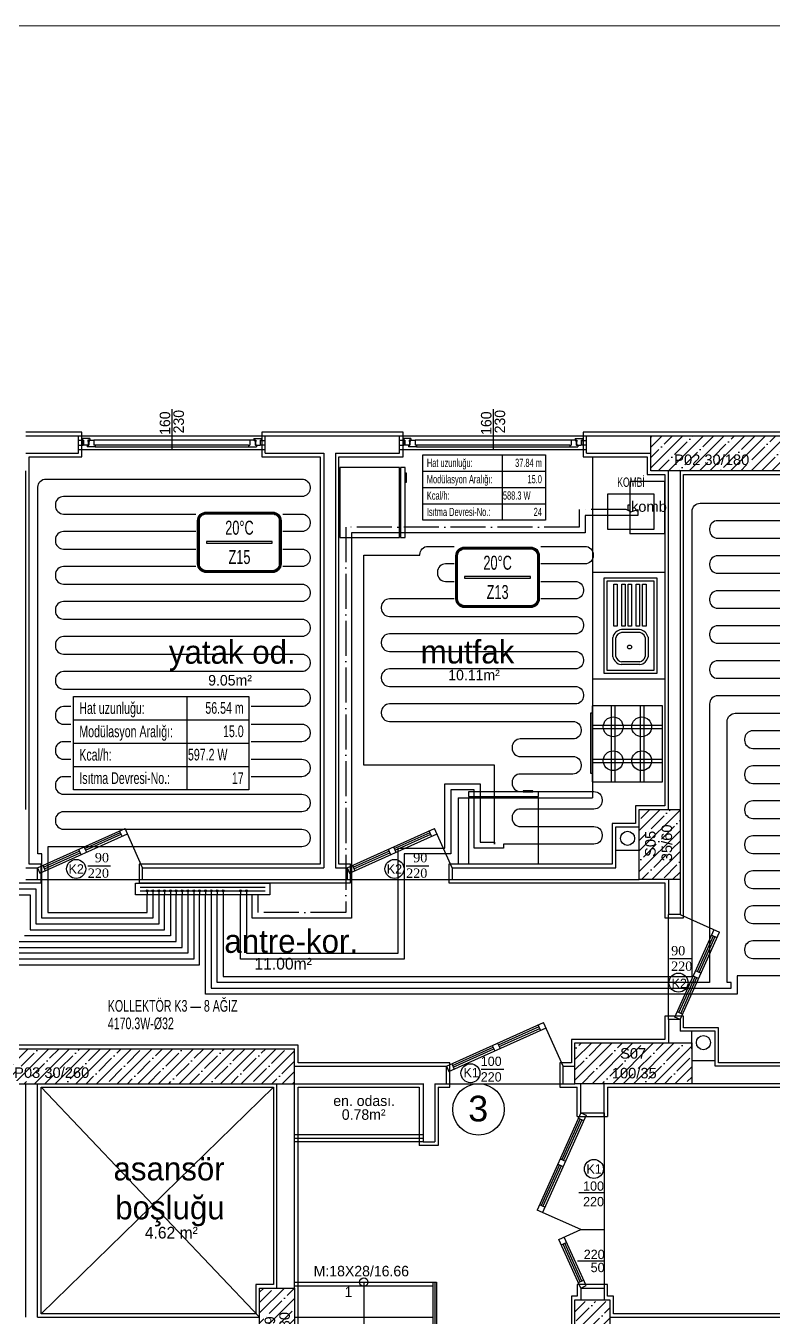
# Model space of a CAD drawing. Header units: centimetres. Extents: x 275281 to 287704, y -444050 to -441150.
# Drawn here: x 275977 to 276617, y -442256 to -441150 of the extents above; entities that cross this region are included whole.
import ezdxf
from ezdxf.enums import TextEntityAlignment as Align

# ---------------------------------------------------------------- set-up
doc = ezdxf.new("R2010")
doc.units = ezdxf.units.CM
doc.linetypes.add('ROTAS_ISITMA_DONUS', pattern=[40, 30, -5, 0, -5])
doc.layers.add('ANTED', color=144, linetype='CONTINUOUS', lineweight=0)
doc.layers.add('ROTAS-ISITMA-PEX', color=1, linetype='Continuous', lineweight=30)
for name, color, linetype in [('MKDU0', 50, 'CONTINUOUS'), ('ROTAS-ISITMA-CAP', 41, 'Continuous'), ('ROTAS-ISITMA-CIHAZ', 2, 'Continuous'), ('ROTAS-ISITMA-DONUS-BORU', 30, 'ROTAS_ISITMA_DONUS'), ('ROTAS-ISITMA-ETIKET', 2, 'Continuous'), ('ROTAS-ISITMA-GIDIS-BORU', 10, 'Continuous'), ('ROTAS-ISITMA-KOLLEKTOR', 1, 'Continuous'), ('ROTAS-ISITMA-MAHAL-ETIKET', 2, 'Continuous')]:
    doc.layers.add(name, color=color, linetype=linetype)
doc.styles.add('arial_1_18', font='arial.ttf', dxfattribs={"height": 0.2})
doc.styles.add('ROTAS-YAZI', font='arial.ttf')
pattern_1 = [(45, (253867.256, -437638.89), (-8.838835, 8.838835), []), (45, (253876.095, -437638.89), (-8.838835, 8.838835), [15.625, -3.125, 0, -3.125])]

# ---------------------------------------------------------------- blocks, each defined once
blk = doc.blocks.new('ROTAS-YI-MAHAL')
at = {"color": 2, "extrusion": (0, 0, -1)}
for points in [[(35.7, -18.4), (35.7, 18.4, 0.414214), (28.2, 25.9), (-28.2, 25.9, 0.414214), (-35.7, 18.4), (-35.7, -18.4, 0.414214), (-28.2, -25.9), (28.2, -25.9, 0.414214)], [(34.2, -18.4), (34.2, 18.4, 0.414214), (28.2, 24.4), (-28.2, 24.4, 0.414214), (-34.2, 18.4), (-34.2, -18.4, 0.414214), (-28.2, -24.4), (28.2, -24.4, 0.414214)]]:
    blk.add_lwpolyline(points, format="xyb", close=True, dxfattribs=at)
at = {"color": 4, "extrusion": (0, 0, -1)}
for points in [[(35.2, -18.4), (35.2, 18.4, 0.414214), (28.2, 25.4), (-28.2, 25.4, 0.414214), (-35.2, 18.4), (-35.2, -18.4, 0.414214), (-28.2, -25.4), (28.2, -25.4, 0.414214)], [(34.7, -18.4), (34.7, 18.4, 0.414214), (28.2, 24.9), (-28.2, 24.9, 0.414214), (-34.7, 18.4), (-34.7, -18.4, 0.414214), (-28.2, -24.9), (28.2, -24.9, 0.414214)]]:
    blk.add_lwpolyline(points, format="xyb", close=True, dxfattribs=at)
at = {"color": 2, "extrusion": (0, 0, -1)}
blk.add_lwpolyline([(28.2, -0.8), (-28.2, -0.8), (-28.2, 0.8), (28.2, 0.8)], close=True, dxfattribs=at)
at = {"color": 4, "style": 'ROTAS-YAZI', "width": 0.65}
blk.add_attdef('DERECE', (-12.1, 6.5), '', height=12, dxfattribs=at)
at = {"color": 2, "style": 'ROTAS-YAZI', "width": 0.65, "flags": 1}
for tag in ['ALAN', 'MAHAL']:
    blk.add_attdef(tag, (0, 0), '', height=5, dxfattribs=at)
at = {"color": 1, "style": 'ROTAS-YAZI', "width": 0.65}
blk.add_attdef('NO', (-9.3, -18.6), '', height=12, dxfattribs=at)
blk = doc.blocks.new('ROTAS-YI-ETIKET')
at = {"color": 2}
for p, q in [((96.9, 0), (96.9, -80)), ((0, -20), (150, -20)), ((0, -40), (150, -40)), ((0, -60), (150, -60))]:
    blk.add_line(p, q, dxfattribs=at)
at = {"color": 2, "extrusion": (0, 0, -1)}
blk.add_lwpolyline([(-150, 0), (-150, -80), (0, -80), (0, 0)], close=True, dxfattribs=at)
at = {"color": 2, "style": 'ROTAS-YAZI', "width": 0.65}
for s, p in [('Hat uzunluğu:', (5, -10)), ('Modülasyon Aralığı:', (5, -30)), ('Kcal/h:', (5, -50)), ('Isıtma Devresi-No.:', (5, -70))]:
    blk.add_text(s, height=10, dxfattribs=at).set_placement(p, align=Align.MIDDLE_LEFT)
at = {"color": 2, "style": 'ROTAS-YAZI', "width": 0.65, "flags": 1}
for tag in ['ALAN', 'NO', 'DERECE', 'BORU', 'MAHAL']:
    blk.add_attdef(tag, (0, 0), '', height=5, dxfattribs=at)
at = {"color": 2, "style": 'ROTAS-YAZI', "width": 0.65}
for tag, p in [('UZ', (145.7, -14.9)), ('AR', (145.7, -34.9)), ('NO1', (145.7, -75))]:
    blk.add_attdef(tag, text='', height=10, dxfattribs=at).set_placement(p, align=Align.RIGHT)
blk.add_attdef('YER', (98, -54.9), '', height=10, dxfattribs=at)

msp = doc.modelspace()

# ---------------------------------------------------------------- hatches: boundary and pattern name
at = {"layer": 'MKDU0', "ltscale": 0.03}
h = msp.add_hatch(dxfattribs=at)
h.set_pattern_fill('ANSI35', color=8, scale=50, style=0)
h.set_pattern_definition(pattern_1)
h.paths.add_polyline_path([(276692.1, -441500.8), (276512.1, -441500.8), (276512.1, -441530.8), (276692.1, -441530.8)])
h.paths.add_polyline_path([(276529.8, -441528.3), (276598.8, -441528.3), (276598.8, -441514.3), (276529.8, -441514.3)], flags=24)
h = msp.add_hatch(dxfattribs=at)
h.set_pattern_fill('ANSI35', color=8, scale=50, style=0)
h.set_pattern_definition(pattern_1)
h.paths.add_polyline_path([(276537.1, -441820.8), (276502.1, -441820.8), (276502.1, -441880.8), (276537.1, -441880.8)])
h.paths.add_polyline_path([(276532.8, -441867.5), (276532.8, -441831.4), (276518.8, -441831.4), (276518.8, -441867.5)], flags=24)
h.paths.add_polyline_path([(276518.7, -441863.8), (276518.7, -441836.8), (276504.7, -441836.8), (276504.7, -441863.8)], flags=24)
h = msp.add_hatch(dxfattribs=at)
h.set_pattern_fill('ANSI35', color=8, scale=50, style=0)
h.set_pattern_definition(pattern_1)
h.paths.add_polyline_path([(276547.1, -442020.8), (276447.1, -442020.8), (276447.1, -442055.8), (276547.1, -442055.8)])
h.paths.add_polyline_path([(276476.4, -442053.7), (276519.5, -442053.7), (276519.5, -442039.7), (276476.4, -442039.7)], flags=24)
h.paths.add_polyline_path([(276483.4, -442036.8), (276510.5, -442036.8), (276510.5, -442022.9), (276483.4, -442022.9)], flags=24)
h = msp.add_hatch(dxfattribs=at)
h.set_pattern_fill('ANSI35', color=8, scale=50, style=0)
h.set_pattern_definition(pattern_1)
h.paths.add_polyline_path([(276207.1, -442025.8), (275947.1, -442025.8), (275947.1, -442055.8), (276207.1, -442055.8)])
h.paths.add_polyline_path([(275964.8, -442053.3), (276033.8, -442053.3), (276033.8, -442039.3), (275964.8, -442039.3)], flags=24)
h = msp.add_hatch(dxfattribs=at)
h.set_pattern_fill('ANSI35', color=8, scale=50, style=0)
h.set_pattern_definition(pattern_1)
h.paths.add_polyline_path([(276207.1, -442230.8), (276177.1, -442230.8), (276177.1, -442310.8), (276207.1, -442310.8)])
h.paths.add_polyline_path([(276205.6, -442285.1), (276205.6, -442249), (276191.6, -442249), (276191.6, -442285.1)], flags=24)
h.paths.add_polyline_path([(276192.9, -442279.7), (276192.9, -442252.7), (276179, -442252.7), (276179, -442279.7)], flags=24)
h = msp.add_hatch(dxfattribs=at)
h.set_pattern_fill('ANSI35', color=8, scale=50, style=0)
h.set_pattern_definition([(45, (253867.256, -437660.543), (-8.838835, 8.838835), []), (45, (253876.095, -437660.543), (-8.838835, 8.838835), [15.625, -3.125, 0, -3.125])])
h.paths.add_polyline_path([(276477.1, -442242.4), (276447.1, -442242.4), (276447.1, -442322.4), (276477.1, -442322.4)])
h.paths.add_polyline_path([(276475.6, -442296.8), (276475.6, -442260.7), (276461.6, -442260.7), (276461.6, -442296.8)], flags=24)
h.paths.add_polyline_path([(276462.9, -442291.4), (276462.9, -442264.4), (276449, -442264.4), (276449, -442291.4)], flags=24)

# ---------------------------------------------------------------- linework, layer by layer
at = {"layer": 'ANTED'}
msp.add_line((275280.8, -441149.6), (281418.1, -441149.6), dxfattribs=at)
at = {"layer": 'MKDU0', "color": 8, "ltscale": 0.03}
for p, q in [((276102.1, -441477.9), (276102.1, -441512.6)), ((276377.1, -441477.9), (276377.1, -441512.6)), ((276025.1, -441497.8), (275977.1, -441497.8)), ((275977.1, -441500.8), (276022.1, -441500.8)), ((276022.1, -441515.8), (276022.1, -441500.8)), ((276022.1, -441515.8), (276022.1, -441500.8)), ((276022.1, -441500.8), (276182.1, -441500.8)), ((276025.1, -441518.8), (276025.1, -441497.8)), ((276300.1, -441497.8), (276179.1, -441497.8)), ((276179.1, -441497.8), (276179.1, -441518.8)), ((276182.1, -441500.8), (276297.1, -441500.8)), ((276182.1, -441515.8), (276182.1, -441500.8)), ((276297.1, -441515.8), (276297.1, -441500.8)), ((276297.1, -441515.8), (276297.1, -441500.8)), ((276297.1, -441500.8), (276457.1, -441500.8)), ((276300.1, -441518.8), (276300.1, -441497.8)), ((276512.1, -441497.8), (276454.1, -441497.8)), ((276454.1, -441497.8), (276454.1, -441518.8)), ((276457.1, -441500.8), (276512.1, -441500.8)), ((276457.1, -441515.8), (276457.1, -441500.8)), ((276457.1, -441515.8), (276457.1, -441500.8)), ((276692.1, -441497.8), (276512.1, -441497.8)), ((276026.1, -441504.8), (276022.1, -441504.8)), ((276022.1, -441508.8), (276026.1, -441508.8)), ((276022.1, -441512.6), (276182.1, -441512.6)), ((276025.4, -441503.2), (276025.4, -441504.6)), ((276031.8, -441503.2), (276025.4, -441503.2)), ((276026.6, -441504.6), (276025.4, -441504.6)), ((276026.1, -441508.8), (276026.1, -441504.8)), ((276026.6, -441504.6), (276026.6, -441508.8)), ((276030.6, -441508.8), (276026.6, -441508.8)), ((276029.7, -441508.8), (276030.9, -441508.8)), ((276029.7, -441508.8), (276029.7, -441510.2)), ((276036.5, -441510.2), (276029.7, -441510.2)), ((276030.3, -441504.6), (276030.3, -441505.6)), ((276031.8, -441504.6), (276030.3, -441504.6)), ((276030.6, -441505.6), (276030.3, -441505.6)), ((276030.6, -441505.6), (276030.6, -441508.8)), ((276030.9, -441504.6), (276035.3, -441504.6)), ((276030.9, -441504.6), (276030.9, -441505.1)), ((276031.2, -441505.1), (276030.9, -441505.1)), ((276031.2, -441505.6), (276030.9, -441505.6)), ((276030.9, -441505.6), (276030.9, -441508.8)), ((276031.2, -441505.1), (276031.2, -441505.6)), ((276031.8, -441503.2), (276031.8, -441504.6)), ((276168.9, -441504.6), (276035.3, -441504.6)), ((276035.3, -441504.6), (276035.3, -441508.8)), ((276036.5, -441508.8), (276035.3, -441508.8)), ((276167.7, -441508.8), (276036.5, -441508.8)), ((276036.5, -441508.8), (276036.5, -441510.2)), ((276036.5, -441510.2), (276167.7, -441510.2)), ((276167.7, -441508.8), (276167.7, -441510.2)), ((276167.7, -441508.8), (276168.9, -441508.8)), ((276167.7, -441510.2), (276174.5, -441510.2)), ((276173.3, -441504.6), (276168.9, -441504.6)), ((276168.9, -441504.6), (276168.9, -441508.8)), ((276172.4, -441503.2), (276172.4, -441504.6)), ((276172.4, -441503.2), (276178.8, -441503.2)), ((276172.4, -441504.6), (276173.9, -441504.6)), ((276173, -441505.1), (276173.3, -441505.1)), ((276173, -441505.1), (276173, -441505.6)), ((276173, -441505.6), (276173.3, -441505.6)), ((276173.3, -441504.6), (276173.3, -441505.1)), ((276173.3, -441505.6), (276173.3, -441508.8)), ((276174.5, -441508.8), (276173.3, -441508.8)), ((276173.6, -441505.6), (276173.6, -441508.8)), ((276173.6, -441505.6), (276173.9, -441505.6)), ((276173.6, -441508.8), (276177.6, -441508.8)), ((276173.9, -441504.6), (276173.9, -441505.6)), ((276174.5, -441508.8), (276174.5, -441510.2)), ((276177.6, -441504.6), (276177.6, -441508.8)), ((276177.6, -441504.6), (276178.8, -441504.6)), ((276178.1, -441504.8), (276182.1, -441504.8)), ((276178.1, -441508.8), (276178.1, -441504.8)), ((276182.1, -441508.8), (276178.1, -441508.8)), ((276178.8, -441503.2), (276178.8, -441504.6)), ((276301.1, -441504.8), (276297.1, -441504.8)), ((276297.1, -441508.8), (276301.1, -441508.8)), ((276297.1, -441512.6), (276457.1, -441512.6)), ((276300.4, -441503.2), (276300.4, -441504.6)), ((276306.8, -441503.2), (276300.4, -441503.2)), ((276301.6, -441504.6), (276300.4, -441504.6)), ((276301.1, -441508.8), (276301.1, -441504.8)), ((276301.6, -441504.6), (276301.6, -441508.8)), ((276305.6, -441508.8), (276301.6, -441508.8)), ((276304.7, -441508.8), (276305.9, -441508.8)), ((276304.7, -441508.8), (276304.7, -441510.2)), ((276311.5, -441510.2), (276304.7, -441510.2)), ((276305.3, -441504.6), (276305.3, -441505.6)), ((276306.8, -441504.6), (276305.3, -441504.6)), ((276305.6, -441505.6), (276305.3, -441505.6)), ((276305.6, -441505.6), (276305.6, -441508.8)), ((276305.9, -441504.6), (276310.3, -441504.6)), ((276305.9, -441504.6), (276305.9, -441505.1)), ((276306.2, -441505.1), (276305.9, -441505.1)), ((276306.2, -441505.6), (276305.9, -441505.6)), ((276305.9, -441505.6), (276305.9, -441508.8)), ((276306.2, -441505.1), (276306.2, -441505.6)), ((276306.8, -441503.2), (276306.8, -441504.6)), ((276443.9, -441504.6), (276310.3, -441504.6)), ((276310.3, -441504.6), (276310.3, -441508.8)), ((276311.5, -441508.8), (276310.3, -441508.8)), ((276442.7, -441508.8), (276311.5, -441508.8)), ((276311.5, -441508.8), (276311.5, -441510.2)), ((276311.5, -441510.2), (276442.7, -441510.2)), ((276442.7, -441508.8), (276442.7, -441510.2)), ((276442.7, -441508.8), (276443.9, -441508.8)), ((276442.7, -441510.2), (276449.5, -441510.2)), ((276448.3, -441504.6), (276443.9, -441504.6)), ((276443.9, -441504.6), (276443.9, -441508.8)), ((276447.4, -441503.2), (276447.4, -441504.6)), ((276447.4, -441503.2), (276453.8, -441503.2)), ((276447.4, -441504.6), (276448.9, -441504.6)), ((276448, -441505.1), (276448.3, -441505.1)), ((276448, -441505.1), (276448, -441505.6)), ((276448, -441505.6), (276448.3, -441505.6)), ((276448.3, -441504.6), (276448.3, -441505.1)), ((276448.3, -441505.6), (276448.3, -441508.8)), ((276449.5, -441508.8), (276448.3, -441508.8)), ((276448.6, -441505.6), (276448.6, -441508.8)), ((276448.6, -441505.6), (276448.9, -441505.6)), ((276448.6, -441508.8), (276452.6, -441508.8)), ((276448.9, -441504.6), (276448.9, -441505.6)), ((276449.5, -441508.8), (276449.5, -441510.2)), ((276452.6, -441504.6), (276452.6, -441508.8)), ((276452.6, -441504.6), (276453.8, -441504.6)), ((276453.1, -441504.8), (276457.1, -441504.8)), ((276453.1, -441508.8), (276453.1, -441504.8)), ((276457.1, -441508.8), (276453.1, -441508.8)), ((276453.8, -441503.2), (276453.8, -441504.6)), ((275977.1, -441515.8), (276022.1, -441515.8)), ((275980.1, -441518.8), (276025.1, -441518.8)), ((275980.1, -441533.8), (275980.1, -441518.8)), ((276179.1, -441518.8), (276229.1, -441518.8)), ((276182.1, -441515.8), (276232.1, -441515.8)), ((276229.1, -441518.8), (276229.1, -441867.8)), ((276232.1, -441515.8), (276232.1, -441870.8)), ((276242.1, -441515.8), (276242.1, -441870.8)), ((276242.1, -441515.8), (276297.1, -441515.8)), ((276245.1, -441867.8), (276245.1, -441518.8)), ((276245.1, -441518.8), (276300.1, -441518.8)), ((276454.1, -441518.8), (276509.1, -441518.8)), ((276457.1, -441515.8), (276512.1, -441515.8)), ((276462.1, -441518.8), (276462.1, -441810.8)), ((276509.1, -441518.8), (276509.1, -441533.8)), ((275977.1, -441820.8), (275977.1, -441530.8)), ((275980.1, -441822.8), (275980.1, -441533.8)), ((276296.9, -441527.8), (276245.8, -441527.8)), ((276245.8, -441527.8), (276245.8, -441587.8)), ((276296.9, -441587.8), (276296.9, -441527.8)), ((276296.9, -441532.8), (276297.9, -441532.8)), ((276297.9, -441527.8), (276297.9, -441587.8)), ((276301.8, -441527.8), (276297.9, -441527.8)), ((276301.8, -441587.8), (276301.8, -441527.8)), ((276301.8, -441532.5), (276302.8, -441532.5)), ((276301.8, -441540.9), (276301.8, -441532.5)), ((276302.8, -441532.5), (276302.8, -441540.9)), ((276509.1, -441533.8), (276514.1, -441533.8)), ((276514.1, -441533.8), (276524.1, -441533.8)), ((276527.1, -441530.8), (276517.1, -441530.8)), ((276524.1, -441533.8), (276524.1, -441817.8)), ((276527.1, -441820.8), (276527.1, -441530.8)), ((276537.1, -441530.8), (276537.1, -441820.8)), ((276540.1, -441820.8), (276540.1, -441533.8)), ((276540.1, -441533.8), (276695.1, -441533.8)), ((276302.8, -441540.9), (276301.8, -441540.9)), ((276494.1, -441539.8), (276494.1, -441584.8)), ((276524.1, -441539.8), (276494.1, -441539.8)), ((276524.1, -441584.8), (276524.1, -441539.8)), ((276492.8, -441564.8), (276492.8, -441559.9)), ((276492.8, -441559.9), (276494.1, -441559.9)), ((276494.1, -441564.8), (276492.8, -441564.8)), ((276245.8, -441587.8), (276296.9, -441587.8)), ((276296.9, -441582.8), (276297.9, -441582.8)), ((276297.9, -441587.8), (276301.8, -441587.8)), ((276524.1, -441584.8), (276494.1, -441584.8)), ((276462.1, -441617.5), (276524.1, -441617.5)), ((276472.2, -441704.3), (276472.2, -441622.5)), ((276472.2, -441622.5), (276517.2, -441622.5)), ((276517.2, -441622.5), (276517.2, -441704.3)), ((276474.7, -441701.8), (276474.7, -441625)), ((276474.7, -441625), (276514.7, -441625)), ((276480.4, -441663.8), (276480.4, -441627.8)), ((276480.4, -441627.8), (276483.4, -441627.8)), ((276483.4, -441627.8), (276483.4, -441663.8)), ((276487.2, -441663.8), (276487.2, -441627.8)), ((276487.2, -441627.8), (276490.2, -441627.8)), ((276490.2, -441627.8), (276490.2, -441663.8)), ((276492.7, -441663.8), (276492.7, -441627.8)), ((276492.7, -441627.8), (276495.7, -441627.8)), ((276495.7, -441627.8), (276495.7, -441663.8)), ((276499.5, -441663.8), (276499.5, -441627.8)), ((276499.5, -441627.8), (276502.5, -441627.8)), ((276502.5, -441627.8), (276502.5, -441663.8)), ((276505, -441663.8), (276505, -441627.8)), ((276505, -441627.8), (276508, -441627.8)), ((276508, -441627.8), (276508, -441663.8)), ((276514.7, -441625), (276514.7, -441701.8)), ((276483.4, -441663.8), (276480.4, -441663.8)), ((276502.4, -441666.8), (276487, -441666.8)), ((276490.2, -441663.8), (276487.2, -441663.8)), ((276495.7, -441663.8), (276492.7, -441663.8)), ((276502.5, -441663.8), (276499.5, -441663.8)), ((276508, -441663.8), (276505, -441663.8)), ((276479.7, -441690), (276479.7, -441673.6)), ((276482.2, -441689.7), (276482.2, -441673.9)), ((276500.7, -441669.3), (276487, -441669.3)), ((276507.2, -441673.7), (276507.2, -441689.9)), ((276509.7, -441673.4), (276509.7, -441690.2)), ((276514.7, -441701.8), (276474.7, -441701.8)), ((276502.8, -441696.8), (276486.6, -441696.8)), ((276502.6, -441694.3), (276486.9, -441694.3)), ((276524.1, -441709.3), (276462.1, -441709.3)), ((276517.2, -441704.3), (276472.2, -441704.3)), ((276522.1, -441732.1), (276462.1, -441732.1)), ((276462.1, -441797.1), (276462.1, -441732.1)), ((276478.2, -441732.1), (276478.2, -441797.1)), ((276481.2, -441732.1), (276481.2, -441797.1)), ((276503, -441732.1), (276503, -441797.1)), ((276506, -441732.1), (276506, -441797.1)), ((276522.1, -441797.1), (276522.1, -441732.1)), ((276460.8, -441738.2), (276462.1, -441738.2)), ((276460.8, -441780), (276460.8, -441738.2)), ((276462.1, -441748.6), (276522.1, -441748.6)), ((276462.1, -441751.6), (276522.1, -441751.6)), ((276462.1, -441777.7), (276522.1, -441777.7)), ((276460.8, -441790), (276460.8, -441780)), ((276462.1, -441790), (276460.8, -441790)), ((276462.1, -441780.7), (276522.1, -441780.7)), ((276462.1, -441797.1), (276522.1, -441797.1)), ((276347.1, -441810.8), (276462.1, -441810.8)), ((276347.1, -441810.8), (276347.1, -441867.8)), ((276415.9, -441805.9), (276355.9, -441805.9)), ((276355.9, -441805.9), (276355.9, -441809.8)), ((276355.9, -441809.8), (276415.9, -441809.8)), ((276415.9, -441810.8), (276355.9, -441810.8)), ((276355.9, -441810.8), (276355.9, -441866.9)), ((276360.9, -441810.8), (276360.9, -441809.8)), ((276411.2, -441804.8), (276402.9, -441804.8)), ((276402.9, -441804.8), (276402.9, -441805.9)), ((276402.9, -441805.9), (276411.2, -441805.9)), ((276410.9, -441810.8), (276410.9, -441809.8)), ((276411.2, -441805.9), (276411.2, -441804.8)), ((276415.9, -441809.8), (276415.9, -441805.9)), ((276415.9, -441866.9), (276415.9, -441810.8)), ((275980.1, -441867.8), (275980.1, -441822.8)), ((276524.1, -441817.8), (276499.1, -441817.8)), ((276499.1, -441817.8), (276499.1, -441832.8)), ((276540.1, -441880.8), (276540.1, -441820.8)), ((276499.1, -441832.8), (276479.1, -441832.8)), ((276479.1, -441832.8), (276479.1, -441835.8)), ((275987.1, -441870.8), (276062, -441837.1)), ((275989.2, -441875.3), (276064.1, -441841.7)), ((276027.5, -441854.4), (276058.1, -441840.7)), ((276028.2, -441855.8), (276058.8, -441842.1)), ((276059.5, -441843.7), (276057.4, -441839.2)), ((276077.1, -441870.8), (276062, -441837.1)), ((276252.1, -441870.8), (276327, -441837.1)), ((276254.2, -441875.3), (276329.1, -441841.7)), ((276292.5, -441854.4), (276323.1, -441840.7)), ((276293.2, -441855.8), (276323.8, -441842.1)), ((276324.5, -441843.7), (276322.4, -441839.2)), ((276342.1, -441870.8), (276327, -441837.1)), ((276479.1, -441835.8), (276479.1, -441867.8)), ((276482.1, -441870.8), (276482.1, -441835.8)), ((276482.1, -441835.8), (276502.1, -441835.8)), ((276482.1, -441835.8), (276502.1, -441835.8)), ((276482.1, -441835.8), (276502.1, -441835.8)), ((276482.1, -441835.8), (276502.1, -441835.8)), ((276482.1, -441835.8), (276502.1, -441835.8)), ((275992.3, -441870.2), (276022.9, -441856.5)), ((276022.3, -441855), (276024.3, -441859.5)), ((276026.8, -441852.9), (276028.9, -441857.5)), ((276257.3, -441870.2), (276287.9, -441856.5)), ((276287.3, -441855), (276289.3, -441859.5)), ((276291.8, -441852.9), (276293.9, -441857.5)), ((276482.1, -441855.8), (276502.1, -441855.8)), ((275993, -441871.6), (276023.6, -441857.9)), ((276258, -441871.6), (276288.6, -441857.9)), ((275977.1, -441870.8), (275987.1, -441870.8)), ((275990.1, -441867.8), (275980.1, -441867.8)), ((275987.1, -441880.8), (275987.1, -441870.8)), ((275987.1, -441870.8), (275989.2, -441875.3)), ((275990.1, -441883.8), (275990.1, -441867.8)), ((275991.7, -441868.7), (275993.7, -441873.3)), ((276030.3, -441869.2), (276049.6, -441869.2)), ((276229.1, -441867.8), (276074.1, -441867.8)), ((276074.1, -441867.8), (276074.1, -441883.8)), ((276077.1, -441870.8), (276232.1, -441870.8)), ((276077.1, -441880.8), (276077.1, -441870.8)), ((276242.1, -441870.8), (276252.1, -441870.8)), ((276255.1, -441867.8), (276245.1, -441867.8)), ((276252.1, -441870.8), (276252.1, -441880.8)), ((276252.1, -441870.8), (276254.2, -441875.3)), ((276255.1, -441883.8), (276255.1, -441867.8)), ((276256.7, -441868.7), (276258.7, -441873.3)), ((276302.8, -441869.2), (276322.1, -441869.2)), ((276479.1, -441867.8), (276339.1, -441867.8)), ((276339.1, -441867.8), (276339.1, -441883.8)), ((276342.1, -441870.8), (276482.1, -441870.8)), ((276342.1, -441870.8), (276342.1, -441880.8)), ((275929.1, -441883.8), (275990.1, -441883.8)), ((275977.1, -441880.8), (275987.1, -441880.8)), ((275987.1, -441880.8), (276077.1, -441880.8)), ((276074.1, -441883.8), (276255.1, -441883.8)), ((276077.1, -441880.8), (276252.1, -441880.8)), ((276252.1, -441880.8), (276342.1, -441880.8)), ((276339.1, -441883.8), (276499.1, -441883.8)), ((276342.1, -441880.8), (276502.1, -441880.8)), ((276499.1, -441883.8), (276524.1, -441883.8)), ((276524.1, -441883.8), (276524.1, -441913.8)), ((276527.1, -441880.8), (276527.1, -441910.8)), ((276537.1, -441880.8), (276537.1, -441910.8)), ((276540.1, -441913.8), (276540.1, -441880.8)), ((276537.1, -441910.8), (276527.1, -441910.8)), ((276527.1, -442000.8), (276527.1, -441910.8)), ((276537.1, -441910.8), (276570.8, -441925.9)), ((276524.1, -441913.8), (276540.1, -441913.8)), ((276532.6, -441998.7), (276566.2, -441923.8)), ((276537.1, -442000.8), (276570.8, -441925.9)), ((276552, -441959.7), (276565.8, -441929.1)), ((276553.5, -441960.4), (276567.2, -441929.8)), ((276564.2, -441928.4), (276568.7, -441930.4)), ((276547.3, -441948.9), (276528, -441948.9)), ((276536.2, -441994.9), (276550, -441964.3)), ((276537.7, -441995.5), (276551.4, -441964.9)), ((276552.9, -441965.6), (276548.4, -441963.6)), ((276555, -441961), (276550.4, -441959)), ((276540.1, -441997.8), (276524.1, -441997.8)), ((276524.1, -441997.8), (276524.1, -442017.8)), ((276537.1, -442000.8), (276532.6, -441998.7)), ((276539.2, -441996.2), (276534.6, -441994.2)), ((276540.1, -442007.8), (276540.1, -441997.8)), ((276337.1, -442040.8), (276420.3, -442003.4)), ((276339.2, -442045.3), (276422.4, -442007.9)), ((276381.7, -442022.5), (276416.4, -442006.9)), ((276382.3, -442024), (276417.1, -442008.4)), ((276417.8, -442010), (276415.8, -442005.4)), ((276437.1, -442040.8), (276420.3, -442003.4)), ((276527.1, -442000.8), (276527.1, -442020.8)), ((276537.1, -442000.8), (276527.1, -442000.8)), ((276537.1, -442000.8), (276537.1, -442010.8)), ((276567.1, -442010.8), (276537.1, -442010.8)), ((276570.1, -442007.8), (276540.1, -442007.8)), ((276547.1, -442025.8), (276547.1, -442010.8)), ((276567.1, -442040.8), (276567.1, -442010.8)), ((276567.1, -442035.8), (276567.1, -442010.8)), ((276567.1, -442035.8), (276567.1, -442010.8)), ((276570.1, -442037.8), (276570.1, -442007.8)), ((276381, -442021), (276383.1, -442025.6)), ((276524.1, -442017.8), (276444.1, -442017.8)), ((276444.1, -442017.8), (276444.1, -442037.8)), ((276010.1, -442022.8), (275965.1, -442022.8)), ((276174.1, -442022.8), (276010.1, -442022.8)), ((276210.1, -442022.8), (276174.1, -442022.8)), ((276210.1, -442037.8), (276210.1, -442022.8)), ((276342.3, -442040.2), (276377.1, -442024.6)), ((276343, -442041.6), (276377.8, -442026)), ((276376.4, -442023.1), (276378.5, -442027.7)), ((276207.1, -442040.8), (276337.1, -442040.8)), ((276340.1, -442037.8), (276210.1, -442037.8)), ((276337.1, -442055.8), (276337.1, -442040.8)), ((276337.1, -442040.8), (276339.2, -442045.3)), ((276340.1, -442058.8), (276340.1, -442037.8)), ((276341.7, -442038.7), (276343.7, -442043.3)), ((276386.2, -442043.6), (276366.8, -442043.6)), ((276444.1, -442037.8), (276434.1, -442037.8)), ((276434.1, -442037.8), (276434.1, -442058.8)), ((276437.1, -442040.8), (276447.1, -442040.8)), ((276437.1, -442055.8), (276437.1, -442040.8)), ((276547.1, -442035.8), (276567.1, -442035.8)), ((276877.1, -442040.8), (276567.1, -442040.8)), ((276874.1, -442037.8), (276570.1, -442037.8)), ((275977.1, -442255.8), (275977.1, -442055.8)), ((275987.1, -442255.8), (275987.1, -442055.8)), ((276192.1, -442230.8), (276192.1, -442055.8)), ((276207.1, -442055.8), (276317.1, -442055.8)), ((276207.1, -442230.8), (276207.1, -442055.8)), ((276317.1, -442055.7), (276317.1, -442105.7)), ((276327.1, -442055.8), (276337.1, -442055.8)), ((276327.1, -442055.8), (276327.1, -442105.7)), ((276337.1, -442055.8), (276437.1, -442055.8)), ((276437.1, -442055.8), (276447.1, -442055.8)), ((276452.1, -442080.8), (276452.1, -442055.8)), ((276472.1, -442083.8), (276472.1, -442055.8)), ((276877.1, -442055.8), (276547.1, -442055.8)), ((275990.1, -442252.8), (275990.1, -442058.8)), ((275990.1, -442058.8), (276007.1, -442058.8)), ((275990.1, -442058.8), (276177.1, -442255.8)), ((275990.1, -442252.8), (276189.1, -442058.8)), ((276007.1, -442058.8), (276177.1, -442058.8)), ((276177.1, -442058.8), (276189.1, -442058.8)), ((276189.1, -442058.8), (276189.1, -442227.8)), ((276210.1, -442230.8), (276210.1, -442058.8)), ((276210.1, -442058.8), (276313.9, -442058.8)), ((276313.9, -442058.7), (276313.9, -442108.7)), ((276330.1, -442058.8), (276340.1, -442058.8)), ((276330.1, -442058.8), (276330.1, -442108.7)), ((276434.1, -442058.8), (276449.1, -442058.8)), ((276449.1, -442083.8), (276449.1, -442058.8)), ((276475.1, -442058.8), (276547.1, -442058.8)), ((276475.1, -442058.8), (276475.1, -442083.8)), ((276547.1, -442058.8), (277130.1, -442058.8)), ((276452.1, -442080.8), (276414.7, -442164)), ((276456.7, -442082.8), (276419.3, -442166)), ((276451.6, -442086), (276435.9, -442120.8)), ((276453, -442086.6), (276437.4, -442121.4)), ((276449.1, -442083.8), (276475.1, -442083.8)), ((276450.1, -442085.3), (276454.6, -442087.4)), ((276452.1, -442080.8), (276456.7, -442082.8)), ((276452.1, -442080.8), (276472.1, -442080.8)), ((276472.1, -442080.8), (276472.1, -442180.8)), ((276472.1, -442080.8), (276472.1, -442230.8)), ((276317.1, -442099.7), (276207.1, -442099.7)), ((276317.1, -442102.7), (276207.1, -442102.7)), ((276317.1, -442105.7), (276207.1, -442105.7)), ((276330.1, -442108.7), (276313.9, -442108.7)), ((276317.1, -442105.7), (276327.1, -442105.7)), ((276434.5, -442120.1), (276439, -442122.1)), ((276433.9, -442125.3), (276418.3, -442160.1)), ((276435.3, -442126), (276419.7, -442160.7)), ((276432.4, -442124.6), (276437, -442126.7)), ((276450.6, -442149), (276472.6, -442149)), ((276452.1, -442180.8), (276414.7, -442164)), ((276421.3, -442161.5), (276416.8, -442159.4)), ((276433.4, -442189.2), (276452.1, -442180.8)), ((276456.7, -442228.7), (276438, -442187.1)), ((276452.1, -442180.8), (276472.1, -442180.8)), ((276452.1, -442230.8), (276433.4, -442189.2)), ((276435.5, -442193.7), (276440, -442191.7)), ((276451.6, -442225.5), (276437, -442193.1)), ((276453, -442224.9), (276438.4, -442192.4)), ((276449.2, -442207.4), (276471.9, -442207.4)), ((276189.1, -442227.8), (276174.1, -442227.8)), ((276174.1, -442227.8), (276174.1, -442252.8)), ((276207.1, -442225.8), (276325.6, -442225.8)), ((276207.1, -442228.8), (276325.6, -442228.8)), ((276210.1, -442310.8), (276210.1, -442230.8)), ((276266.4, -442225.8), (276266.4, -442472.8)), ((276325.6, -442225.8), (276325.6, -442651.9)), ((276325.6, -442225.8), (276328.6, -442225.8)), ((276327.1, -442225.8), (276327.1, -442651.5)), ((276328.6, -442225.8), (276328.6, -442654.3)), ((276475.1, -442227.8), (276449.1, -442227.8)), ((276449.1, -442227.8), (276449.1, -442237.8)), ((276450.1, -442226.2), (276454.6, -442224.2)), ((276452.1, -442230.8), (276456.7, -442228.7)), ((276452.1, -442230.8), (276452.1, -442240.8)), ((276452.1, -442230.8), (276472.1, -442230.8)), ((276472.1, -442230.8), (276472.1, -442240.8)), ((276475.1, -442237.8), (276475.1, -442227.8)), ((276449.1, -442237.8), (276444.1, -442237.8)), ((276444.1, -442237.8), (276444.1, -442320.8)), ((276480.1, -442237.8), (276475.1, -442237.8)), ((276480.1, -442252.8), (276480.1, -442237.8)), ((276174.1, -442252.8), (275990.1, -442252.8)), ((276767.1, -442252.8), (276480.1, -442252.8)), ((275987.1, -442255.8), (276177.1, -442255.8)), ((276207.1, -442255.8), (276325.6, -442255.8)), ((276477.1, -442255.8), (276767.1, -442255.8))]:
    msp.add_line(p, q, dxfattribs=at)
for points in [[(276692.1, -441530.8), (276512.1, -441530.8), (276512.1, -441500.8)], [(276512.1, -441500.8), (276692.1, -441500.8)], [(276502.1, -441880.8), (276502.1, -441820.8)], [(276502.1, -441820.8), (276537.1, -441820.8)], [(276537.1, -441820.8), (276537.1, -441880.8)], [(276537.1, -441880.8), (276502.1, -441880.8)], [(276447.1, -442020.8), (276547.1, -442020.8)], [(276447.1, -442055.8), (276447.1, -442020.8)], [(276547.1, -442020.8), (276547.1, -442055.8)], [(275947.1, -442025.8), (276207.1, -442025.8)], [(276207.1, -442055.8), (276207.1, -442025.8)], [(275947.1, -442055.8), (276207.1, -442055.8)], [(276547.1, -442055.8), (276447.1, -442055.8)], [(276177.1, -442310.8), (276177.1, -442230.8)], [(276177.1, -442230.8), (276207.1, -442230.8)], [(276207.1, -442230.8), (276207.1, -442310.8)], [(276447.1, -442320.8), (276447.1, -442240.8)], [(276447.1, -442240.8), (276477.1, -442240.8)], [(276477.1, -442240.8), (276477.1, -442320.8)]]:
    msp.add_lwpolyline(points, dxfattribs=at)
for centre, radius in [((276493.9, -441681.7), 1.68), ((276479.9, -441750.1), 8.48), ((276504.3, -441750.1), 8.48), ((276479.9, -441779.1), 8.48), ((276504.3, -441779.1), 8.48), ((276492.2, -441845.6), 6.03), ((276020.2, -441871.8), 8.14), ((276292.7, -441871.8), 8.14), ((276535.8, -441969.2), 8.14), ((276557.1, -442020.6), 6.03), ((276357.7, -442046.8), 8.14), ((276364.6, -442077.8), 22), ((276463.4, -442128.8), 8.14), ((276266.4, -442225.8), 3.6)]:
    msp.add_circle(centre, radius, dxfattribs=at)
for centre, radius, start, end in [((276487.9, -441675.1), 8.38, 96.4155, 169.7181), ((276501.5, -441675.1), 8.38, 11.858, 83.5845), ((276487.9, -441675.1), 5.88, 96.4155, 167.7182), ((276501.5, -441675.1), 5.88, 14.1672, 97.6606), ((276487.9, -441688.5), 8.38, 190.2819, 261.0868), ((276487.9, -441688.5), 5.88, 192.2818, 259.3546), ((276501.5, -441688.5), 5.88, 280.6454, 345.8328), ((276501.5, -441688.5), 8.38, 278.9132, 348.142)]:
    msp.add_arc(centre, radius, start, end, dxfattribs=at)
at = {"layer": 'ROTAS-ISITMA-CIHAZ'}
msp.add_lwpolyline([(276475.1, -441580.9), (276515.1, -441580.9), (276515.1, -441550.9), (276475.1, -441550.9)], close=True, dxfattribs=at)
at = {"layer": 'ROTAS-ISITMA-DONUS-BORU'}
msp.add_lwpolyline([(276495.1, -441565.9), (276490.9, -441564), (276450.9, -441564), (276450.9, -441579), (276250.9, -441579), (276250.9, -441909), (276175.9, -441909), (276175.9, -441894)], dxfattribs=at)
at = {"layer": 'ROTAS-ISITMA-GIDIS-BORU'}
msp.add_lwpolyline([(276495.1, -441565.9), (276500.9, -441564), (276500.9, -441569), (276455.9, -441569), (276455.9, -441584), (276255.9, -441584), (276255.9, -441914), (276170.9, -441914), (276170.9, -441894)], dxfattribs=at)
at = {"layer": 'ROTAS-ISITMA-KOLLEKTOR'}
for p, q in [((276074.9, -441887.5), (276181.9, -441887.5)), ((276074.9, -441890.5), (276181.9, -441890.5)), ((276080.9, -441890.5), (276080.9, -441894)), ((276085.9, -441890.5), (276085.9, -441894)), ((276090.9, -441890.5), (276090.9, -441894)), ((276095.9, -441890.5), (276095.9, -441894)), ((276100.9, -441890.5), (276100.9, -441894)), ((276105.9, -441890.5), (276105.9, -441894)), ((276110.9, -441890.5), (276110.9, -441894)), ((276115.9, -441890.5), (276115.9, -441894)), ((276120.9, -441890.5), (276120.9, -441894)), ((276125.9, -441890.5), (276125.9, -441894)), ((276130.9, -441890.5), (276130.9, -441894)), ((276135.9, -441890.5), (276135.9, -441894)), ((276140.9, -441890.5), (276140.9, -441894)), ((276145.9, -441890.5), (276145.9, -441894)), ((276160.9, -441890.5), (276160.9, -441894)), ((276165.9, -441890.5), (276165.9, -441894))]:
    msp.add_line(p, q, dxfattribs=at)
msp.add_lwpolyline([(276070.9, -441884), (276185.9, -441884), (276185.9, -441894), (276070.9, -441894)], close=True, dxfattribs=at)
for centre in [(276080.9, -441890.5), (276085.9, -441890.5), (276090.9, -441890.5), (276095.9, -441890.5), (276100.9, -441890.5), (276105.9, -441890.5), (276110.9, -441890.5), (276115.9, -441890.5), (276120.9, -441890.5), (276125.9, -441890.5), (276130.9, -441890.5), (276135.9, -441890.5), (276140.9, -441890.5), (276145.9, -441890.5), (276160.9, -441890.5), (276165.9, -441890.5)]:
    msp.add_circle(centre, 0.8, dxfattribs=at)
at = {"layer": 'ROTAS-ISITMA-PEX'}
for points in [[(276085.9, -441894), (276085.9, -441914), (275990.9, -441914), (275990.9, -441859), (275987.4, -441859), (275987.4, -441852.8), (275987.4, -441544.8, -0.414214), (275994.4, -441537.8), (276213.4, -441537.8, -0.414214), (276220.4, -441544.8), (276220.4, -441545.8, -0.414214), (276213.4, -441552.8), (276009.4, -441552.8, 0.414214), (276002.4, -441559.8), (276002.4, -441560.8, 0.414214), (276009.4, -441567.8), (276213.4, -441567.8, -0.414214), (276220.4, -441574.8), (276220.4, -441575.8, -0.414214), (276213.4, -441582.8), (276009.4, -441582.8, 0.414214), (276002.4, -441589.8), (276002.4, -441590.8, 0.414214), (276009.4, -441597.8), (276213.4, -441597.8, -0.414214), (276220.4, -441604.8), (276220.4, -441605.8, -0.414214), (276213.4, -441612.8), (276009.4, -441612.8, 0.414214), (276002.4, -441619.8), (276002.4, -441620.8, 0.414214), (276009.4, -441627.8), (276213.4, -441627.8, -0.414214), (276220.4, -441634.8), (276220.4, -441635.8, -0.414214), (276213.4, -441642.8), (276009.4, -441642.8, 0.414214), (276002.4, -441649.8), (276002.4, -441650.8, 0.414214), (276009.4, -441657.8), (276213.4, -441657.8, -0.414214), (276220.4, -441664.8), (276220.4, -441665.8, -0.414214), (276213.4, -441672.8), (276009.4, -441672.8, 0.414214), (276002.4, -441679.8), (276002.4, -441680.8, 0.414214), (276009.4, -441687.8), (276213.4, -441687.8, -0.414214), (276220.4, -441694.8), (276220.4, -441695.8, -0.414214), (276213.4, -441702.8), (276009.4, -441702.8, 0.414214), (276002.4, -441709.8), (276002.4, -441710.8, 0.414214), (276009.4, -441717.8), (276213.4, -441717.8, -0.414214), (276220.4, -441724.8), (276220.4, -441725.8, -0.414214), (276213.4, -441732.8), (276009.4, -441732.8, 0.414214), (276002.4, -441739.8), (276002.4, -441740.8, 0.414214), (276009.4, -441747.8), (276213.4, -441747.8, -0.414214), (276220.4, -441754.8), (276220.4, -441755.8, -0.414214), (276213.4, -441762.8), (276009.4, -441762.8, 0.414214), (276002.4, -441769.8), (276002.4, -441770.8, 0.414214), (276009.4, -441777.8), (276213.4, -441777.8, -0.414214), (276220.4, -441784.8), (276220.4, -441785.8, -0.414214), (276213.4, -441792.8), (276009.4, -441792.8, 0.414214), (276002.4, -441799.8), (276002.4, -441800.8, 0.414214), (276009.4, -441807.8), (276213.4, -441807.8, -0.414214), (276220.4, -441814.8), (276220.4, -441815.8, -0.414214), (276213.4, -441822.8), (276009.4, -441822.8, 0.414214), (276002.4, -441829.8), (276002.4, -441830.8, 0.414214), (276009.4, -441837.8), (276213.4, -441837.8, -0.414214), (276220.4, -441844.8), (276220.4, -441845.8, -0.414214), (276213.4, -441852.8), (276002.4, -441852.8), (275995.9, -441852.8), (275995.9, -441909), (276080.9, -441909), (276080.9, -441894)], [(276145.9, -441894), (276145.9, -441964), (276547.4, -441964), (276547.4, -441963.5), (276547.4, -441565.5, -0.414214), (276554.4, -441558.5), (276929.4, -441558.5, -0.414214)], [(276929.4, -441573.5), (276569.4, -441573.5, 0.414214), (276562.4, -441580.5), (276562.4, -441581.5, 0.414214), (276569.4, -441588.5), (276929.4, -441588.5, -0.414214)], [(276165.9, -441894), (276165.9, -441944), (276295.9, -441944), (276295.9, -441854), (276335.9, -441854), (276335.9, -441799), (276365.9, -441799), (276365.9, -441849), (276378.4, -441849), (276378.4, -441850.5), (276378.4, -441783), (276266.4, -441783), (276266.4, -441603), (276314.4, -441603), (276314.4, -441602.5, -0.414214), (276321.4, -441595.5), (276455.8, -441595.5, -0.414214), (276462.8, -441602.5), (276462.8, -441603.5, -0.414214), (276455.8, -441610.5), (276336.4, -441610.5, 0.414214), (276329.4, -441617.5), (276329.4, -441618.5, 0.414214), (276336.4, -441625.5), (276447.4, -441625.5, -0.414214), (276454.4, -441632.5), (276454.4, -441633.5, -0.414214), (276447.4, -441640.5), (276288.4, -441640.5, 0.414214), (276281.4, -441647.5), (276281.4, -441648.5, 0.414214), (276288.4, -441655.5), (276447.4, -441655.5, -0.414214), (276454.4, -441662.5), (276454.4, -441663.5, -0.414214), (276447.4, -441670.5), (276288.4, -441670.5, 0.414214), (276281.4, -441677.5), (276281.4, -441678.5, 0.414214), (276288.4, -441685.5), (276447.4, -441685.5, -0.414214), (276454.4, -441692.5), (276454.4, -441693.5, -0.414214), (276447.4, -441700.5), (276288.4, -441700.5, 0.414214), (276281.4, -441707.5), (276281.4, -441708.5, 0.414214), (276288.4, -441715.5), (276447.4, -441715.5, -0.414214), (276454.4, -441722.5), (276454.4, -441723.5, -0.414214), (276447.4, -441730.5), (276288.4, -441730.5, 0.414214), (276281.4, -441737.5), (276281.4, -441738.5, 0.414214), (276288.4, -441745.5), (276445.4, -441745.5, -0.414214), (276452.4, -441752.5), (276452.4, -441753.5, -0.414214), (276445.4, -441760.5), (276400.4, -441760.5, 0.414214), (276393.4, -441767.5), (276393.4, -441768.5, 0.414214), (276400.4, -441775.5), (276445.4, -441775.5, -0.414214), (276452.4, -441782.5), (276452.4, -441783.5, -0.414214), (276445.4, -441790.5), (276400.4, -441790.5, 0.414214), (276393.4, -441797.5), (276393.4, -441798.5, 0.414214), (276400.4, -441805.5), (276463.4, -441805.5, -0.414214), (276470.4, -441812.5), (276470.4, -441813.5, -0.414214), (276463.4, -441820.5), (276400.4, -441820.5, 0.414214), (276393.4, -441827.5), (276393.4, -441828.5, 0.414214), (276400.4, -441835.5), (276463.4, -441835.5, -0.414214), (276470.4, -441842.5), (276470.4, -441843.5, -0.414214), (276463.4, -441850.5), (276393.4, -441850.5), (276385.9, -441850.5), (276385.9, -441854), (276360.9, -441854), (276360.9, -441804), (276340.9, -441804), (276340.9, -441859), (276300.9, -441859), (276300.9, -441949), (276160.9, -441949), (276160.9, -441894)], [(276929.4, -441603.5), (276569.4, -441603.5, 0.414214), (276562.4, -441610.5), (276562.4, -441611.5, 0.414214), (276569.4, -441618.5), (276943.4, -441618.5, -0.414214)], [(276943.4, -441633.5), (276569.4, -441633.5, 0.414214), (276562.4, -441640.5), (276562.4, -441641.5, 0.414214), (276569.4, -441648.5), (276943.4, -441648.5, -0.414214)], [(276943.4, -441663.5), (276569.4, -441663.5, 0.414214), (276562.4, -441670.5), (276562.4, -441671.5, 0.414214), (276569.4, -441678.5), (276943.4, -441678.5, -0.414214)], [(276943.4, -441693.5), (276569.4, -441693.5, 0.414214), (276562.4, -441700.5), (276562.4, -441701.5, 0.414214), (276569.4, -441708.5), (276943.4, -441708.5, -0.414214)], [(276943.4, -441723.5), (276569.4, -441723.5, 0.414214), (276562.4, -441730.5), (276562.4, -441963.5), (276562.4, -441969), (276140.9, -441969), (276140.9, -441894)], [(276135.9, -441894), (276135.9, -441974), (276580.9, -441974), (276580.9, -441969), (276577.4, -441969), (276577.4, -441963.5), (276577.4, -441745.5, -0.414214), (276584.4, -441738.5), (276949.4, -441738.5, -0.414214)], [(276949.4, -441753.5), (276599.4, -441753.5, 0.414214), (276592.4, -441760.5), (276592.4, -441761.5, 0.414214), (276599.4, -441768.5), (276949.4, -441768.5, -0.414214)], [(276949.4, -441783.5), (276599.4, -441783.5, 0.414214), (276592.4, -441790.5), (276592.4, -441791.5, 0.414214), (276599.4, -441798.5), (276949.4, -441798.5, -0.414214)], [(276949.4, -441813.5), (276599.4, -441813.5, 0.414214), (276592.4, -441820.5), (276592.4, -441821.5, 0.414214), (276599.4, -441828.5), (276949.4, -441828.5, -0.414214)], [(276949.4, -441843.5), (276599.4, -441843.5, 0.414214), (276592.4, -441850.5), (276592.4, -441851.5, 0.414214), (276599.4, -441858.5), (276943.4, -441858.5, -0.414214)], [(276943.4, -441873.5), (276599.4, -441873.5, 0.414214), (276592.4, -441880.5), (276592.4, -441881.5, 0.414214), (276599.4, -441888.5), (276943.4, -441888.5, -0.414214)], [(276943.4, -441903.5), (276599.4, -441903.5, 0.414214), (276592.4, -441910.5), (276592.4, -441911.5, 0.414214), (276599.4, -441918.5), (276943.4, -441918.5, -0.414214)], [(276943.4, -441933.5), (276599.4, -441933.5, 0.414214), (276592.4, -441940.5), (276592.4, -441941.5, 0.414214), (276599.4, -441948.5), (276929.4, -441948.5, -0.414214)]]:
    msp.add_lwpolyline(points, format="xyb", dxfattribs=at)
for points in [[(276090.9, -441894), (276090.9, -441919), (275985.9, -441919), (275985.9, -441889), (275930.9, -441889)], [(276120.9, -441894), (276120.9, -441949), (275810.9, -441949)], [(275815.9, -441954), (276125.9, -441954), (276125.9, -441894)], [(275925.9, -441894), (275980.9, -441894), (275980.9, -441924), (276095.9, -441924), (276095.9, -441894)], [(276115.9, -441894), (276115.9, -441944), (275960.9, -441944)], [(275965.9, -441939), (276110.9, -441939), (276110.9, -441894)], [(275970.9, -441934), (276105.9, -441934), (276105.9, -441894)], [(276100.9, -441894), (276100.9, -441929), (275975.9, -441929)], [(276929.4, -441963.5), (276592.4, -441963.5), (276585.9, -441963.5), (276585.9, -441979), (276130.9, -441979), (276130.9, -441894)]]:
    msp.add_lwpolyline(points, dxfattribs=at)

# ---------------------------------------------------------------- block references
at = {"layer": 'ROTAS-ISITMA-ETIKET', "xscale": 0.7, "yscale": 0.7}
msp.add_blockref('ROTAS-YI-ETIKET', (276316.9, -441517), dxfattribs=at).add_auto_attribs({'UZ': '37.84 m', 'AR': '15.0', 'NO1': '24', 'YER': '588.3 W'})

# ---------------------------------------------------------------- texts
at = {"layer": 'MKDU0', "color": 8, "ltscale": 0.03}
for s, p in [('160', (276100.7, -441500)), ('230', (276112.4, -441498.7)), ('160', (276375.7, -441500)), ('230', (276387.4, -441498.7))]:
    msp.add_text(s, height=9, rotation=90, dxfattribs=at).set_placement(p)
at = {"layer": 'MKDU0', "color": 8, "ltscale": 0.03, "style": 'arial_1_18'}
for s, height, p in [('P02 30/180', 9, (276532.1, -441525.8)), ('kombi', 9, (276495.1, -441565.9)), ('S07', 9, (276485.8, -442034.3)), ('P03 30/260', 9, (275967.1, -442050.8)), ('100/35', 9, (276478.7, -442051.2)), ('3', 22, (276355.8, -442088.1))]:
    msp.add_text(s, height=height, dxfattribs=at).set_placement(p)
for s, p in [('35/60', (276530.3, -441865.2)), ('S05', (276516.2, -441861.5)), ('30/80', (276203.1, -442282.8)), ('S09', (276190.5, -442277.4))]:
    msp.add_text(s, height=9, rotation=90, dxfattribs=at).set_placement(p)
at = {"layer": 'MKDU0', "color": 8, "ltscale": 0.03}
for s, height, p in [('220', 8, (276454.7, -442206)), ('50', 8, (276460.6, -442217.2)), ('M:18X28/16.66', 9, (276223.5, -442220.8)), ('1', 9, (276250, -442238.6))]:
    msp.add_text(s, height=height, dxfattribs=at).set_placement(p)
for s, width, insert, char_height, attachment_point in [('yatak od.', 237.649, (276208.1, -441676), 20, 3), ('mutfak', 237.649, (276395.3, -441675.8), 20, 3), ('10.11m²', 64.717, (276338.7, -441701.2), 9, 1), ('9.05m²', 64.717, (276133.2, -441705.7), 9, 1), ('antre-kor.', 237.649, (276261.5, -441923.7), 20, 3), ('11.00m²', 64.717, (276221.9, -441948), 10, 3), ('asansör \\Pboşluğu', 237.649, (276147.3, -442118.6), 20, 3), ('4.62 m²', 64.717, (276124.3, -442178.4), 10, 3)]:
    msp.add_mtext_dynamic_manual_height_columns(s, width=width, gutter_width=45, heights=[0], dxfattribs=dict(at, insert=insert, char_height=char_height, attachment_point=attachment_point))
for s, insert, char_height, width, attachment_point in [('K2', (276013.7, -441875.8), 8, 23.892, 7), ('{\\fTimes New Roman|b0|i0|c162|p18;90\\P220}', (276048.3, -441858.1), 8, 23.511, 3), ('K2', (276286.1, -441875.8), 8, 23.892, 7), ('{\\fTimes New Roman|b0|i0|c162|p18;90\\P220}', (276320.8, -441858.1), 8, 23.511, 3), ('{\\fTimes New Roman|b0|i0|c162|p18;90\\P220}', (276529.5, -441937.8), 8, 23.511, 1), ('K2', (276529.9, -441965.8), 8, 23.892, 1), ('100\\P220', (276384.4, -442032.6), 8, 23.511, 3), ('K1', (276351.8, -442050.2), 8, 23.892, 7), ('en. odası.', (276240.3, -442065.9), 9, 163.303, 1), ('0.78m²', (276247.6, -442077.7), 9, 163.303, 1), ('K1', (276470.1, -442132.8), 8, 23.892, 9), ('100\\P220', (276472, -442160.9), 8, 23.511, 9)]:
    msp.add_mtext(s, dxfattribs=dict(at, insert=insert, char_height=char_height, width=width, attachment_point=attachment_point))
at = {"layer": 'ROTAS-ISITMA-CAP', "color": 41, "style": 'ROTAS-YAZI', "width": 0.65}
for s, p in [('KOLLEKTÖR K3 — 8 AĞIZ', (276047.3, -441994.1)), ('4170.3W-%%C32', (276047.3, -442009.1))]:
    msp.add_text(s, height=10, dxfattribs=at).set_placement(p)
at = {"layer": 'ROTAS-ISITMA-CIHAZ', "color": 2, "style": 'ROTAS-YAZI', "width": 0.65}
msp.add_text('KOMBİ', height=8, dxfattribs=at).set_placement((276495.1, -441546.9), align=Align.BOTTOM_CENTER)

# ---------------------------------------------------------------- next in the draw order: wipeouts: each hides what was drawn before it
for points in [[(276122.9, -441619), (276196.9, -441619), (276196.9, -441565), (276122.9, -441565)], [(276343.9, -441649), (276417.9, -441649), (276417.9, -441595), (276343.9, -441595)], [(276015.9, -441806), (276169.9, -441806), (276169.9, -441722), (276015.9, -441722)]]:
    msp.add_wipeout(points)

# ---------------------------------------------------------------- next in the draw order: block references
at = {"layer": 'ROTAS-ISITMA-ETIKET'}
msp.add_blockref('ROTAS-YI-ETIKET', (276017.9, -441724), dxfattribs=at).add_auto_attribs({'UZ': '56.54 m', 'AR': '15.0', 'NO1': '17', 'YER': '597.2 W'})
at = {"layer": 'ROTAS-ISITMA-MAHAL-ETIKET'}
for p, values in [((276159.9, -441592), {'DERECE': '20%%DC', 'NO': 'Z15'}), ((276380.9, -441622), {'DERECE': '20%%DC', 'NO': 'Z13'})]:
    msp.add_blockref('ROTAS-YI-MAHAL', p, dxfattribs=at).add_auto_attribs(values)

doc.saveas('drawing.dxf')
